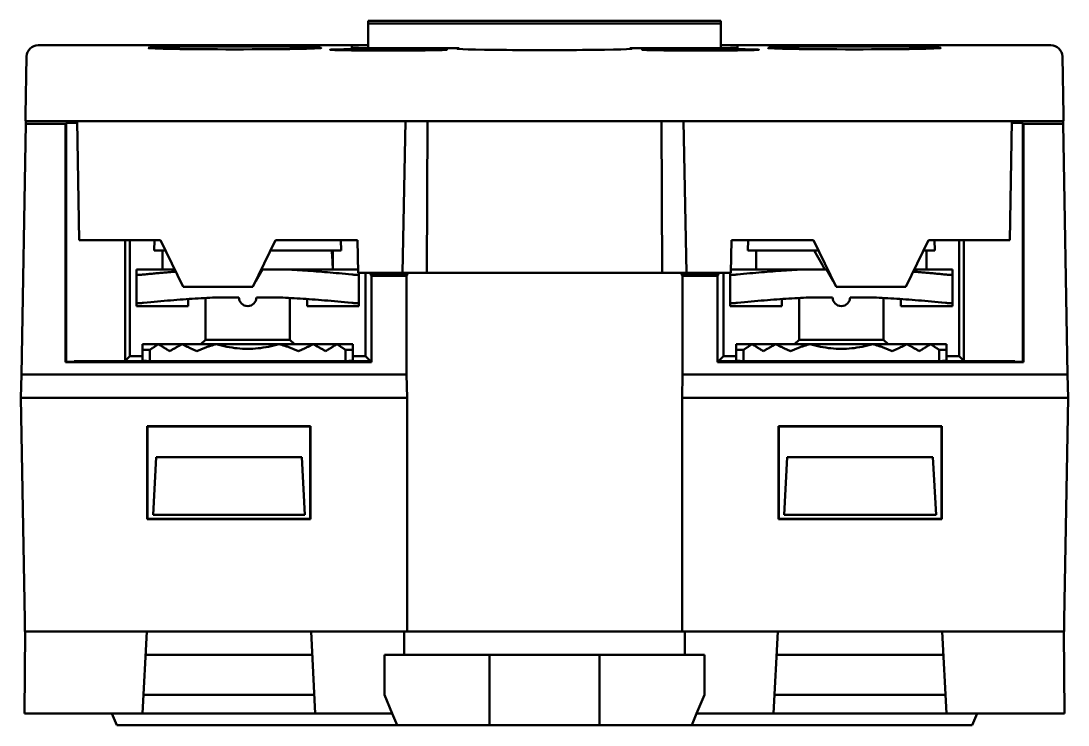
# Model space of a CAD drawing. Header units: millimetres. Extents: x 24 to 118, y 71 to 186.
# Drawn here: x 73.21 to 118.01, y 155.4 to 185.53 of the extents above; entities that cross this region are included whole.
import ezdxf

# ---------------------------------------------------------------- set-up
doc = ezdxf.new("R2010")
doc.units = ezdxf.units.MM
doc.header["$LTSCALE"] = 0.666667
doc.layers.add('Arêtes visibles(ISO)', color=7, linetype='Continuous', lineweight=50)

msp = doc.modelspace()

# ---------------------------------------------------------------- linework, layer by layer
at = {"layer": 'Arêtes visibles(ISO)'}
for p, q in [((90.134, 185.527), (88.064, 185.527)), ((88.064, 185.527), (88.064, 185.526)), ((88.064, 185.526), (90.134, 185.526)), ((88.064, 185.42), (88.064, 185.526)), ((90.134, 185.527), (90.134, 185.527)), ((90.134, 185.527), (93.494, 185.527)), ((90.134, 185.526), (90.134, 185.527)), ((90.134, 185.526), (90.134, 185.527)), ((93.494, 185.526), (90.134, 185.526)), ((90.134, 185.526), (90.134, 185.526)), ((93.494, 185.527), (93.494, 185.527)), ((97.734, 185.527), (93.494, 185.527)), ((93.494, 185.527), (93.494, 185.526)), ((93.494, 185.526), (93.494, 185.527)), ((93.494, 185.526), (97.734, 185.526)), ((93.494, 185.526), (93.494, 185.526)), ((97.734, 185.527), (97.734, 185.527)), ((97.734, 185.527), (101.094, 185.527)), ((97.734, 185.526), (97.734, 185.527)), ((97.734, 185.526), (97.734, 185.527)), ((97.734, 185.526), (97.734, 185.526)), ((101.094, 185.526), (97.734, 185.526)), ((101.094, 185.527), (101.094, 185.527)), ((103.164, 185.527), (101.094, 185.527)), ((101.094, 185.527), (101.094, 185.526)), ((101.094, 185.526), (101.094, 185.527)), ((101.094, 185.526), (103.164, 185.526)), ((101.094, 185.526), (101.094, 185.526)), ((103.164, 185.527), (103.164, 185.526)), ((103.164, 185.526), (103.164, 185.42)), ((88.064, 185.42), (88.064, 184.359)), ((103.164, 185.42), (88.064, 185.42)), ((103.164, 185.42), (103.164, 184.359)), ((88.064, 184.491), (73.957, 184.491)), ((87.364, 184.375), (87.364, 184.471)), ((87.938, 184.319), (89.938, 184.319)), ((89.938, 184.267), (87.938, 184.267)), ((91.967, 184.358), (88.364, 184.358)), ((91.969, 184.327), (91.967, 184.358)), ((99.26, 184.358), (99.258, 184.327)), ((102.864, 184.358), (99.26, 184.358)), ((101.29, 184.319), (103.29, 184.319)), ((103.29, 184.267), (101.29, 184.267)), ((117.27, 184.491), (103.164, 184.491)), ((103.864, 184.471), (103.864, 184.375)), ((73.458, 183.999), (73.414, 181.492)), ((117.814, 181.492), (117.77, 183.999)), ((73.414, 181.492), (73.414, 181.249)), ((117.814, 181.249), (117.814, 181.492)), ((73.231, 170.398), (73.418, 181.127)), ((73.418, 181.127), (73.421, 181.248)), ((73.418, 181.127), (75.126, 181.127)), ((73.914, 181.24), (75.614, 181.24)), ((75.126, 181.127), (75.152, 181.153)), ((75.126, 181.127), (75.126, 170.921)), ((75.615, 181.161), (75.152, 181.153)), ((75.152, 181.153), (75.152, 170.947)), ((75.614, 181.24), (75.703, 176.142)), ((75.614, 181.24), (89.661, 181.24)), ((89.532, 174.742), (89.661, 181.24)), ((89.661, 181.24), (101.566, 181.24)), ((90.614, 181.24), (90.583, 174.753)), ((100.614, 181.24), (100.644, 174.753)), ((101.566, 181.24), (115.614, 181.24)), ((101.566, 181.24), (101.695, 174.742)), ((115.614, 181.24), (115.525, 176.142)), ((116.075, 181.153), (115.612, 181.161)), ((115.614, 181.24), (117.314, 181.24)), ((116.075, 170.947), (116.075, 181.153)), ((116.075, 181.153), (116.101, 181.127)), ((116.101, 170.921), (116.101, 181.127)), ((116.101, 181.127), (117.809, 181.127)), ((117.807, 181.248), (117.809, 181.127)), ((117.809, 181.127), (117.996, 170.398)), ((75.703, 176.142), (79.179, 176.142)), ((77.679, 170.99), (77.679, 176.142)), ((77.878, 176.142), (77.877, 171.188)), ((78.929, 176.142), (78.914, 175.698)), ((79.179, 176.142), (80.154, 174.143)), ((83.133, 174.143), (84.109, 176.142)), ((84.109, 176.142), (87.619, 176.142)), ((86.898, 176.142), (86.914, 175.698)), ((87.619, 176.142), (87.644, 174.742)), ((103.584, 174.742), (103.608, 176.142)), ((103.608, 176.142), (107.119, 176.142)), ((104.329, 176.142), (104.314, 175.698)), ((107.119, 176.142), (108.094, 174.143)), ((111.073, 174.143), (112.049, 176.142)), ((112.049, 176.142), (115.525, 176.142)), ((112.298, 176.142), (112.314, 175.698)), ((113.351, 171.188), (113.349, 176.142)), ((113.549, 176.142), (113.549, 170.99)), ((78.914, 175.698), (79.396, 175.698)), ((79.264, 174.898), (79.264, 175.698)), ((83.892, 175.698), (86.914, 175.698)), ((86.564, 175.244), (86.564, 175.698)), ((104.314, 175.698), (107.336, 175.698)), ((104.664, 174.898), (104.664, 175.698)), ((111.832, 175.698), (112.314, 175.698)), ((111.964, 174.898), (111.964, 175.698)), ((78.164, 174.676), (78.164, 174.898)), ((78.164, 174.898), (79.786, 174.898)), ((83.55, 174.898), (83.257, 174.389)), ((83.502, 174.898), (83.55, 174.898)), ((84.475, 174.898), (83.55, 174.898)), ((84.475, 174.898), (87.641, 174.898)), ((87.644, 174.742), (89.532, 174.742)), ((87.664, 174.742), (87.664, 174.676)), ((87.951, 171.188), (87.95, 174.742)), ((88.175, 174.671), (88.174, 174.742)), ((90.583, 174.753), (89.532, 174.742)), ((89.758, 174.745), (89.757, 174.671)), ((100.644, 174.753), (90.583, 174.753)), ((101.695, 174.742), (100.644, 174.753)), ((101.47, 174.671), (101.47, 174.745)), ((101.695, 174.742), (103.584, 174.742)), ((103.053, 174.742), (103.053, 174.671)), ((103.278, 174.742), (103.277, 171.188)), ((103.564, 174.676), (103.564, 174.742)), ((103.586, 174.898), (106.752, 174.898)), ((107.677, 174.898), (106.752, 174.898)), ((107.971, 174.389), (107.677, 174.898)), ((107.726, 174.898), (107.677, 174.898)), ((111.442, 174.898), (113.064, 174.898)), ((113.064, 174.898), (113.064, 174.676)), ((78.164, 173.463), (78.164, 174.676)), ((83.257, 174.389), (83.254, 174.389)), ((87.664, 173.463), (87.664, 174.676)), ((88.175, 174.671), (89.757, 174.671)), ((88.218, 174.627), (88.175, 174.671)), ((88.218, 170.921), (88.218, 174.627)), ((88.218, 174.627), (89.714, 174.627)), ((89.757, 174.671), (89.714, 174.627)), ((89.714, 174.627), (89.714, 170.398)), ((101.47, 174.671), (103.053, 174.671)), ((101.514, 174.627), (101.47, 174.671)), ((101.514, 174.627), (103.009, 174.627)), ((101.514, 170.398), (101.514, 174.627)), ((103.053, 174.671), (103.009, 174.627)), ((103.009, 174.627), (103.009, 170.921)), ((103.564, 173.463), (103.564, 174.676)), ((107.974, 174.389), (107.971, 174.389)), ((113.064, 173.463), (113.064, 174.676)), ((80.154, 174.143), (83.133, 174.143)), ((108.094, 174.143), (111.073, 174.143)), ((78.164, 173.323), (78.164, 173.463)), ((80.364, 173.627), (80.364, 173.323)), ((81.103, 173.672), (81.103, 171.887)), ((81.661, 173.698), (82.539, 173.698)), ((83.289, 173.698), (84.166, 173.698)), ((84.724, 173.672), (84.724, 171.887)), ((85.464, 173.323), (85.464, 173.627)), ((87.664, 173.463), (87.664, 173.323)), ((103.564, 173.323), (103.564, 173.463)), ((105.764, 173.627), (105.764, 173.323)), ((106.503, 173.672), (106.503, 171.887)), ((107.061, 173.698), (107.939, 173.698)), ((108.689, 173.698), (109.566, 173.698)), ((110.124, 173.672), (110.124, 171.887)), ((110.864, 173.323), (110.864, 173.627)), ((113.064, 173.463), (113.064, 173.323)), ((78.164, 173.323), (80.364, 173.323)), ((87.664, 173.323), (85.464, 173.323)), ((103.564, 173.323), (105.764, 173.323)), ((113.064, 173.323), (110.864, 173.323)), ((78.414, 171.698), (78.414, 171.448)), ((79.098, 171.698), (78.414, 171.698)), ((80.114, 171.698), (79.098, 171.698)), ((81.557, 171.698), (80.114, 171.698)), ((81.103, 171.887), (80.914, 171.698)), ((81.103, 171.887), (84.724, 171.887)), ((84.27, 171.698), (81.557, 171.698)), ((85.714, 171.698), (84.27, 171.698)), ((84.724, 171.887), (84.914, 171.698)), ((86.73, 171.698), (85.714, 171.698)), ((87.414, 171.698), (86.73, 171.698)), ((87.414, 171.448), (87.414, 171.698)), ((103.814, 171.698), (103.814, 171.448)), ((104.498, 171.698), (103.814, 171.698)), ((105.514, 171.698), (104.498, 171.698)), ((106.957, 171.698), (105.514, 171.698)), ((106.503, 171.887), (106.314, 171.698)), ((106.503, 171.887), (110.124, 171.887)), ((109.67, 171.698), (106.957, 171.698)), ((111.114, 171.698), (109.67, 171.698)), ((110.124, 171.887), (110.314, 171.698)), ((112.13, 171.698), (111.114, 171.698)), ((112.814, 171.698), (112.13, 171.698)), ((112.814, 171.448), (112.814, 171.698)), ((77.679, 170.99), (77.877, 171.188)), ((77.877, 171.188), (78.414, 171.188)), ((78.414, 171.448), (78.414, 170.978)), ((78.722, 171.448), (78.414, 171.448)), ((78.722, 170.973), (78.722, 171.448)), ((87.106, 171.448), (87.106, 170.973)), ((87.414, 171.448), (87.106, 171.448)), ((87.414, 170.978), (87.414, 171.448)), ((87.414, 171.188), (87.951, 171.188)), ((88.173, 170.966), (87.951, 171.188)), ((103.054, 170.966), (103.277, 171.188)), ((103.277, 171.188), (103.814, 171.188)), ((103.814, 171.448), (103.814, 170.978)), ((104.122, 171.448), (103.814, 171.448)), ((104.122, 170.973), (104.122, 171.448)), ((112.506, 171.448), (112.506, 170.973)), ((112.814, 171.448), (112.506, 171.448)), ((112.814, 170.978), (112.814, 171.448)), ((112.814, 171.188), (113.351, 171.188)), ((113.549, 170.99), (113.351, 171.188)), ((75.126, 170.921), (75.152, 170.947)), ((75.126, 170.921), (88.218, 170.921)), ((75.152, 170.947), (75.493, 170.953)), ((75.493, 170.962), (76.261, 170.966)), ((75.493, 170.953), (75.493, 170.962)), ((75.493, 170.962), (88.186, 170.962)), ((88.186, 170.953), (75.493, 170.953)), ((76.261, 170.966), (77.679, 170.99)), ((87.106, 170.973), (78.722, 170.973)), ((88.173, 170.966), (88.186, 170.962)), ((88.186, 170.962), (88.186, 170.953)), ((88.218, 170.921), (88.186, 170.953)), ((103.009, 170.921), (103.041, 170.953)), ((103.009, 170.921), (116.101, 170.921)), ((103.041, 170.962), (103.054, 170.966)), ((103.041, 170.953), (103.041, 170.962)), ((103.041, 170.962), (115.735, 170.962)), ((115.735, 170.953), (103.041, 170.953)), ((112.506, 170.973), (104.122, 170.973)), ((113.549, 170.99), (114.966, 170.966)), ((114.966, 170.966), (115.735, 170.962)), ((115.735, 170.962), (115.735, 170.953)), ((115.735, 170.953), (116.075, 170.947)), ((116.101, 170.921), (116.075, 170.947)), ((73.231, 170.398), (73.214, 169.398)), ((89.714, 170.398), (73.231, 170.398)), ((89.731, 169.398), (89.714, 170.398)), ((101.514, 170.398), (101.497, 169.398)), ((117.996, 170.398), (101.514, 170.398)), ((118.014, 169.398), (117.996, 170.398)), ((89.731, 169.398), (73.214, 169.398)), ((73.214, 169.398), (73.38, 159.898)), ((89.731, 169.398), (89.731, 159.398)), ((118.014, 169.398), (101.497, 169.398)), ((101.497, 169.398), (101.497, 159.398)), ((118.014, 169.398), (117.848, 159.898)), ((78.619, 168.192), (85.608, 168.192)), ((78.619, 168.192), (78.634, 168.177)), ((78.619, 164.203), (78.619, 168.192)), ((78.634, 168.177), (85.594, 168.177)), ((78.634, 164.218), (78.634, 168.177)), ((85.608, 168.192), (85.594, 168.177)), ((85.594, 168.177), (85.594, 164.218)), ((85.608, 168.192), (85.608, 164.203)), ((105.619, 168.192), (112.608, 168.192)), ((105.619, 168.192), (105.634, 168.177)), ((105.619, 164.203), (105.619, 168.192)), ((105.634, 164.218), (105.634, 168.177)), ((105.634, 168.177), (112.594, 168.177)), ((112.608, 168.192), (112.594, 168.177)), ((112.594, 168.177), (112.594, 164.218)), ((112.608, 168.192), (112.608, 164.203)), ((78.864, 164.398), (78.993, 166.856)), ((85.235, 166.856), (78.993, 166.856)), ((85.364, 164.398), (85.235, 166.856)), ((105.864, 164.398), (105.993, 166.856)), ((112.235, 166.856), (105.993, 166.856)), ((112.364, 164.398), (112.235, 166.856)), ((78.619, 164.203), (78.634, 164.218)), ((85.608, 164.203), (78.619, 164.203)), ((85.594, 164.218), (78.634, 164.218)), ((78.864, 164.398), (85.364, 164.398)), ((85.608, 164.203), (85.594, 164.218)), ((105.619, 164.203), (105.634, 164.218)), ((112.608, 164.203), (105.619, 164.203)), ((112.594, 164.218), (105.634, 164.218)), ((112.364, 164.398), (105.864, 164.398)), ((112.608, 164.203), (112.594, 164.218)), ((73.38, 159.898), (73.38, 159.398)), ((117.848, 159.898), (117.848, 159.398)), ((73.364, 155.898), (73.394, 159.398)), ((73.394, 159.398), (73.38, 159.398)), ((78.602, 159.398), (73.394, 159.398)), ((78.418, 155.898), (78.602, 159.398)), ((85.626, 159.398), (78.602, 159.398)), ((89.605, 159.398), (85.626, 159.398)), ((85.626, 159.398), (85.809, 155.898)), ((89.731, 159.398), (89.605, 159.398)), ((89.614, 158.398), (89.605, 159.398)), ((89.815, 159.398), (89.731, 159.398)), ((101.413, 159.398), (89.815, 159.398)), ((101.497, 159.398), (101.413, 159.398)), ((101.622, 159.398), (101.497, 159.398)), ((101.622, 159.398), (101.614, 158.398)), ((105.602, 159.398), (101.622, 159.398)), ((105.418, 155.898), (105.602, 159.398)), ((112.626, 159.398), (105.602, 159.398)), ((117.833, 159.398), (112.626, 159.398)), ((112.626, 159.398), (112.809, 155.898)), ((117.848, 159.398), (117.833, 159.398)), ((117.864, 155.898), (117.833, 159.398)), ((78.549, 158.398), (85.678, 158.398)), ((88.764, 158.398), (88.764, 156.698)), ((88.764, 158.398), (93.264, 158.398)), ((93.264, 158.398), (97.964, 158.398)), ((93.264, 155.398), (93.264, 158.398)), ((97.964, 155.398), (97.964, 158.398)), ((97.964, 158.398), (102.464, 158.398)), ((102.464, 158.398), (102.464, 156.698)), ((105.549, 158.398), (112.678, 158.398)), ((85.767, 156.698), (78.46, 156.698)), ((89.103, 155.898), (88.764, 156.698)), ((102.464, 156.698), (102.124, 155.898)), ((112.767, 156.698), (105.46, 156.698)), ((78.418, 155.898), (73.364, 155.898)), ((77.103, 155.898), (77.316, 155.398)), ((85.809, 155.898), (78.418, 155.898)), ((89.103, 155.898), (85.809, 155.898)), ((89.316, 155.398), (89.103, 155.898)), ((102.124, 155.898), (101.912, 155.398)), ((105.418, 155.898), (102.124, 155.898)), ((112.809, 155.898), (105.418, 155.898)), ((117.864, 155.898), (112.809, 155.898)), ((114.124, 155.898), (113.912, 155.398)), ((78.264, 155.398), (77.316, 155.398)), ((78.264, 155.398), (87.316, 155.398)), ((87.316, 155.398), (89.316, 155.398)), ((93.264, 155.398), (89.316, 155.398)), ((97.964, 155.398), (93.264, 155.398)), ((101.912, 155.398), (97.964, 155.398)), ((101.912, 155.398), (103.912, 155.398)), ((103.912, 155.398), (112.964, 155.398)), ((113.912, 155.398), (112.964, 155.398))]:
    msp.add_line(p, q, dxfattribs=at)
at = {"layer": 'Arêtes visibles(ISO)', "flags": 128}
for points in [[(79.833, 174.8), (79.779, 174.796), (79.726, 174.792), (79.671, 174.787), (79.617, 174.783), (79.562, 174.778), (79.507, 174.773), (79.452, 174.769), (79.396, 174.764), (79.34, 174.759), (79.284, 174.754), (79.228, 174.749), (79.171, 174.744), (79.114, 174.739), (79.057, 174.733), (78.999, 174.728), (78.941, 174.723), (78.883, 174.717), (78.824, 174.711), (78.765, 174.706), (78.705, 174.7), (78.646, 174.694), (78.585, 174.688), (78.525, 174.682), (78.464, 174.676)], [(87.364, 174.676), (87.228, 174.69), (87.094, 174.703), (86.962, 174.715), (86.831, 174.728), (86.703, 174.74), (86.575, 174.751), (86.45, 174.762), (86.326, 174.773), (86.203, 174.783), (86.081, 174.793), (85.961, 174.803), (85.842, 174.812), (85.724, 174.821), (85.607, 174.83), (85.491, 174.838), (85.375, 174.846), (85.261, 174.854), (85.147, 174.861), (85.034, 174.868), (84.921, 174.875), (84.809, 174.881), (84.697, 174.887), (84.586, 174.892), (84.475, 174.898)], [(106.752, 174.898), (106.641, 174.892), (106.53, 174.887), (106.418, 174.881), (106.306, 174.875), (106.194, 174.868), (106.08, 174.861), (105.967, 174.854), (105.852, 174.846), (105.737, 174.838), (105.621, 174.83), (105.504, 174.821), (105.385, 174.812), (105.266, 174.803), (105.146, 174.793), (105.025, 174.783), (104.902, 174.773), (104.778, 174.762), (104.652, 174.751), (104.525, 174.74), (104.396, 174.728), (104.266, 174.715), (104.134, 174.703), (104, 174.69), (103.864, 174.676)], [(112.764, 174.676), (112.703, 174.682), (112.642, 174.688), (112.582, 174.694), (112.522, 174.7), (112.463, 174.706), (112.404, 174.711), (112.345, 174.717), (112.286, 174.723), (112.228, 174.728), (112.171, 174.733), (112.113, 174.739), (112.056, 174.744), (112, 174.749), (111.943, 174.754), (111.887, 174.759), (111.831, 174.764), (111.776, 174.769), (111.72, 174.773), (111.665, 174.778), (111.611, 174.783), (111.556, 174.787), (111.502, 174.792), (111.448, 174.796), (111.394, 174.8)], [(78.464, 174.676), (78.445, 174.674), (78.425, 174.672), (78.406, 174.671), (78.387, 174.669), (78.368, 174.668), (78.349, 174.667), (78.331, 174.666), (78.313, 174.665), (78.296, 174.664), (78.281, 174.664), (78.266, 174.664), (78.252, 174.664), (78.239, 174.664), (78.226, 174.664), (78.215, 174.664), (78.204, 174.665), (78.195, 174.666), (78.187, 174.667), (78.18, 174.668), (78.174, 174.669), (78.169, 174.671), (78.166, 174.672), (78.164, 174.674), (78.164, 174.676)], [(87.664, 174.676), (87.663, 174.674), (87.661, 174.672), (87.658, 174.671), (87.654, 174.669), (87.648, 174.668), (87.641, 174.667), (87.633, 174.666), (87.623, 174.665), (87.613, 174.664), (87.601, 174.664), (87.589, 174.664), (87.576, 174.664), (87.562, 174.664), (87.547, 174.664), (87.531, 174.664), (87.514, 174.665), (87.497, 174.666), (87.479, 174.667), (87.46, 174.668), (87.441, 174.669), (87.422, 174.671), (87.402, 174.672), (87.383, 174.674), (87.364, 174.676)], [(103.864, 174.676), (103.845, 174.674), (103.825, 174.672), (103.806, 174.671), (103.787, 174.669), (103.768, 174.668), (103.749, 174.667), (103.731, 174.666), (103.713, 174.665), (103.696, 174.664), (103.681, 174.664), (103.666, 174.664), (103.652, 174.664), (103.639, 174.664), (103.626, 174.664), (103.615, 174.664), (103.604, 174.665), (103.595, 174.666), (103.587, 174.667), (103.58, 174.668), (103.574, 174.669), (103.569, 174.671), (103.566, 174.672), (103.564, 174.674), (103.564, 174.676)], [(113.064, 174.676), (113.063, 174.674), (113.061, 174.672), (113.058, 174.671), (113.054, 174.669), (113.048, 174.668), (113.041, 174.667), (113.033, 174.666), (113.023, 174.665), (113.013, 174.664), (113.001, 174.664), (112.989, 174.664), (112.976, 174.664), (112.962, 174.664), (112.947, 174.664), (112.931, 174.664), (112.914, 174.665), (112.897, 174.666), (112.879, 174.667), (112.86, 174.668), (112.841, 174.669), (112.822, 174.671), (112.802, 174.672), (112.783, 174.674), (112.764, 174.676)], [(78.164, 173.463), (78.164, 173.461), (78.166, 173.46), (78.169, 173.458), (78.174, 173.457), (78.18, 173.455), (78.187, 173.454), (78.195, 173.453), (78.204, 173.452), (78.215, 173.452), (78.226, 173.451), (78.239, 173.451), (78.252, 173.451), (78.266, 173.451), (78.281, 173.451), (78.296, 173.452), (78.313, 173.452), (78.331, 173.453), (78.349, 173.454), (78.368, 173.455), (78.387, 173.457), (78.406, 173.458), (78.425, 173.46), (78.445, 173.461), (78.464, 173.463)], [(78.464, 173.463), (78.616, 173.478), (78.766, 173.493), (78.913, 173.507), (79.058, 173.521), (79.201, 173.534), (79.342, 173.546), (79.482, 173.558), (79.619, 173.57), (79.755, 173.581), (79.889, 173.592), (80.022, 173.602), (80.153, 173.612), (80.283, 173.622), (80.412, 173.631), (80.54, 173.639), (80.667, 173.647), (80.793, 173.655), (80.919, 173.662), (81.044, 173.669), (81.168, 173.676), (81.292, 173.682), (81.415, 173.687), (81.538, 173.693), (81.661, 173.698)], [(84.166, 173.698), (84.289, 173.693), (84.413, 173.687), (84.536, 173.682), (84.66, 173.676), (84.784, 173.669), (84.909, 173.662), (85.034, 173.655), (85.16, 173.647), (85.287, 173.639), (85.415, 173.631), (85.544, 173.622), (85.674, 173.612), (85.806, 173.602), (85.939, 173.592), (86.073, 173.581), (86.208, 173.57), (86.346, 173.558), (86.485, 173.546), (86.626, 173.534), (86.769, 173.521), (86.914, 173.507), (87.062, 173.493), (87.211, 173.478), (87.364, 173.463)], [(87.364, 173.463), (87.383, 173.461), (87.402, 173.46), (87.422, 173.458), (87.441, 173.457), (87.46, 173.455), (87.479, 173.454), (87.497, 173.453), (87.514, 173.452), (87.531, 173.452), (87.547, 173.451), (87.562, 173.451), (87.576, 173.451), (87.589, 173.451), (87.601, 173.451), (87.613, 173.452), (87.623, 173.452), (87.633, 173.453), (87.641, 173.454), (87.648, 173.455), (87.654, 173.457), (87.658, 173.458), (87.661, 173.46), (87.663, 173.461), (87.664, 173.463)], [(103.564, 173.463), (103.564, 173.461), (103.566, 173.46), (103.569, 173.458), (103.574, 173.457), (103.58, 173.455), (103.587, 173.454), (103.595, 173.453), (103.604, 173.452), (103.615, 173.452), (103.626, 173.451), (103.639, 173.451), (103.652, 173.451), (103.666, 173.451), (103.681, 173.451), (103.696, 173.452), (103.713, 173.452), (103.731, 173.453), (103.749, 173.454), (103.768, 173.455), (103.787, 173.457), (103.806, 173.458), (103.825, 173.46), (103.845, 173.461), (103.864, 173.463)], [(103.864, 173.463), (104.016, 173.478), (104.166, 173.493), (104.313, 173.507), (104.458, 173.521), (104.601, 173.534), (104.742, 173.546), (104.882, 173.558), (105.019, 173.57), (105.155, 173.581), (105.289, 173.592), (105.422, 173.602), (105.553, 173.612), (105.683, 173.622), (105.812, 173.631), (105.94, 173.639), (106.067, 173.647), (106.193, 173.655), (106.319, 173.662), (106.444, 173.669), (106.568, 173.676), (106.692, 173.682), (106.815, 173.687), (106.938, 173.693), (107.061, 173.698)], [(109.566, 173.698), (109.689, 173.693), (109.813, 173.687), (109.936, 173.682), (110.06, 173.676), (110.184, 173.669), (110.309, 173.662), (110.434, 173.655), (110.56, 173.647), (110.687, 173.639), (110.815, 173.631), (110.944, 173.622), (111.074, 173.612), (111.206, 173.602), (111.339, 173.592), (111.473, 173.581), (111.608, 173.57), (111.746, 173.558), (111.885, 173.546), (112.026, 173.534), (112.169, 173.521), (112.314, 173.507), (112.462, 173.493), (112.611, 173.478), (112.764, 173.463)], [(112.764, 173.463), (112.783, 173.461), (112.802, 173.46), (112.822, 173.458), (112.841, 173.457), (112.86, 173.455), (112.879, 173.454), (112.897, 173.453), (112.914, 173.452), (112.931, 173.452), (112.947, 173.451), (112.962, 173.451), (112.976, 173.451), (112.989, 173.451), (113.001, 173.451), (113.013, 173.452), (113.023, 173.452), (113.033, 173.453), (113.041, 173.454), (113.048, 173.455), (113.054, 173.457), (113.058, 173.458), (113.061, 173.46), (113.063, 173.461), (113.064, 173.463)], [(78.722, 171.448), (78.738, 171.458), (78.754, 171.469), (78.77, 171.48), (78.786, 171.491), (78.801, 171.502), (78.817, 171.512), (78.833, 171.523), (78.849, 171.533), (78.865, 171.544), (78.88, 171.555), (78.896, 171.565), (78.912, 171.575), (78.927, 171.586), (78.943, 171.596), (78.959, 171.607), (78.974, 171.617), (78.99, 171.627), (79.005, 171.637), (79.021, 171.647), (79.036, 171.658), (79.052, 171.668), (79.067, 171.678), (79.083, 171.688), (79.098, 171.698)], [(79.098, 171.698), (79.119, 171.684), (79.139, 171.671), (79.16, 171.658), (79.18, 171.645), (79.201, 171.632), (79.221, 171.619), (79.241, 171.606), (79.262, 171.593), (79.282, 171.58), (79.302, 171.568), (79.322, 171.555), (79.342, 171.542), (79.363, 171.53), (79.383, 171.518), (79.403, 171.505), (79.422, 171.493), (79.442, 171.481), (79.462, 171.469), (79.482, 171.457), (79.502, 171.445), (79.522, 171.433), (79.541, 171.421), (79.561, 171.409), (79.581, 171.398)], [(79.581, 171.398), (79.603, 171.411), (79.626, 171.425), (79.649, 171.438), (79.672, 171.451), (79.694, 171.464), (79.717, 171.477), (79.739, 171.49), (79.762, 171.503), (79.784, 171.516), (79.806, 171.529), (79.829, 171.542), (79.851, 171.554), (79.873, 171.567), (79.895, 171.579), (79.917, 171.591), (79.939, 171.603), (79.961, 171.615), (79.983, 171.627), (80.005, 171.639), (80.027, 171.651), (80.049, 171.663), (80.07, 171.675), (80.092, 171.686), (80.114, 171.698)], [(80.114, 171.698), (80.14, 171.684), (80.167, 171.67), (80.193, 171.656), (80.22, 171.642), (80.246, 171.629), (80.272, 171.615), (80.299, 171.602), (80.325, 171.589), (80.351, 171.576), (80.377, 171.563), (80.403, 171.551), (80.429, 171.538), (80.454, 171.526), (80.48, 171.513), (80.506, 171.501), (80.531, 171.489), (80.557, 171.477), (80.582, 171.466), (80.608, 171.454), (80.633, 171.442), (80.659, 171.431), (80.684, 171.42), (80.709, 171.409), (80.734, 171.398)], [(80.734, 171.398), (80.77, 171.413), (80.805, 171.428), (80.84, 171.443), (80.875, 171.457), (80.91, 171.472), (80.945, 171.486), (80.98, 171.5), (81.015, 171.513), (81.049, 171.527), (81.084, 171.54), (81.118, 171.552), (81.152, 171.565), (81.186, 171.577), (81.22, 171.59), (81.254, 171.601), (81.288, 171.613), (81.322, 171.624), (81.356, 171.636), (81.39, 171.646), (81.423, 171.657), (81.457, 171.668), (81.49, 171.678), (81.524, 171.688), (81.557, 171.698)], [(81.557, 171.698), (81.675, 171.665), (81.791, 171.635), (81.906, 171.609), (82.02, 171.585), (82.134, 171.565), (82.247, 171.547), (82.359, 171.532), (82.47, 171.519), (82.582, 171.51), (82.692, 171.503), (82.803, 171.499), (82.914, 171.498), (83.024, 171.499), (83.135, 171.503), (83.246, 171.51), (83.357, 171.519), (83.469, 171.532), (83.581, 171.547), (83.694, 171.565), (83.807, 171.585), (83.921, 171.609), (84.037, 171.635), (84.153, 171.665), (84.27, 171.698)], [(84.27, 171.698), (84.304, 171.688), (84.337, 171.678), (84.371, 171.668), (84.404, 171.657), (84.438, 171.646), (84.471, 171.636), (84.505, 171.624), (84.539, 171.613), (84.573, 171.601), (84.607, 171.59), (84.641, 171.577), (84.675, 171.565), (84.71, 171.552), (84.744, 171.54), (84.778, 171.527), (84.813, 171.513), (84.848, 171.5), (84.882, 171.486), (84.917, 171.472), (84.952, 171.457), (84.987, 171.443), (85.022, 171.428), (85.058, 171.413), (85.093, 171.398)], [(85.093, 171.398), (85.118, 171.409), (85.144, 171.42), (85.169, 171.431), (85.194, 171.442), (85.22, 171.454), (85.245, 171.466), (85.271, 171.477), (85.296, 171.489), (85.322, 171.501), (85.347, 171.513), (85.373, 171.526), (85.399, 171.538), (85.425, 171.551), (85.451, 171.563), (85.477, 171.576), (85.503, 171.589), (85.529, 171.602), (85.555, 171.615), (85.581, 171.629), (85.608, 171.642), (85.634, 171.656), (85.661, 171.67), (85.687, 171.684), (85.714, 171.698)], [(85.714, 171.698), (85.735, 171.686), (85.757, 171.675), (85.779, 171.663), (85.801, 171.651), (85.822, 171.639), (85.844, 171.627), (85.866, 171.615), (85.888, 171.603), (85.91, 171.591), (85.932, 171.579), (85.954, 171.567), (85.977, 171.554), (85.999, 171.542), (86.021, 171.529), (86.043, 171.516), (86.066, 171.503), (86.088, 171.49), (86.111, 171.477), (86.133, 171.464), (86.156, 171.451), (86.179, 171.438), (86.201, 171.425), (86.224, 171.411), (86.247, 171.398)], [(86.247, 171.398), (86.267, 171.409), (86.286, 171.421), (86.306, 171.433), (86.326, 171.445), (86.345, 171.457), (86.365, 171.469), (86.385, 171.481), (86.405, 171.493), (86.425, 171.505), (86.445, 171.518), (86.465, 171.53), (86.485, 171.542), (86.505, 171.555), (86.525, 171.568), (86.546, 171.58), (86.566, 171.593), (86.586, 171.606), (86.606, 171.619), (86.627, 171.632), (86.647, 171.645), (86.668, 171.658), (86.688, 171.671), (86.709, 171.684), (86.73, 171.698)], [(86.73, 171.698), (86.745, 171.688), (86.76, 171.678), (86.776, 171.668), (86.791, 171.658), (86.807, 171.647), (86.822, 171.637), (86.838, 171.627), (86.853, 171.617), (86.869, 171.607), (86.884, 171.596), (86.9, 171.586), (86.916, 171.575), (86.931, 171.565), (86.947, 171.555), (86.963, 171.544), (86.979, 171.533), (86.994, 171.523), (87.01, 171.512), (87.026, 171.502), (87.042, 171.491), (87.058, 171.48), (87.074, 171.469), (87.09, 171.458), (87.106, 171.448)], [(104.122, 171.448), (104.138, 171.458), (104.154, 171.469), (104.17, 171.48), (104.186, 171.491), (104.201, 171.502), (104.217, 171.512), (104.233, 171.523), (104.249, 171.533), (104.265, 171.544), (104.28, 171.555), (104.296, 171.565), (104.312, 171.575), (104.327, 171.586), (104.343, 171.596), (104.359, 171.607), (104.374, 171.617), (104.39, 171.627), (104.405, 171.637), (104.421, 171.647), (104.436, 171.658), (104.452, 171.668), (104.467, 171.678), (104.483, 171.688), (104.498, 171.698)], [(104.498, 171.698), (104.519, 171.684), (104.539, 171.671), (104.56, 171.658), (104.58, 171.645), (104.601, 171.632), (104.621, 171.619), (104.641, 171.606), (104.662, 171.593), (104.682, 171.58), (104.702, 171.568), (104.722, 171.555), (104.742, 171.542), (104.763, 171.53), (104.783, 171.518), (104.803, 171.505), (104.822, 171.493), (104.842, 171.481), (104.862, 171.469), (104.882, 171.457), (104.902, 171.445), (104.922, 171.433), (104.941, 171.421), (104.961, 171.409), (104.981, 171.398)], [(104.981, 171.398), (105.003, 171.411), (105.026, 171.425), (105.049, 171.438), (105.072, 171.451), (105.094, 171.464), (105.117, 171.477), (105.139, 171.49), (105.162, 171.503), (105.184, 171.516), (105.206, 171.529), (105.229, 171.542), (105.251, 171.554), (105.273, 171.567), (105.295, 171.579), (105.317, 171.591), (105.339, 171.603), (105.361, 171.615), (105.383, 171.627), (105.405, 171.639), (105.427, 171.651), (105.449, 171.663), (105.47, 171.675), (105.492, 171.686), (105.514, 171.698)], [(105.514, 171.698), (105.54, 171.684), (105.567, 171.67), (105.593, 171.656), (105.62, 171.642), (105.646, 171.629), (105.672, 171.615), (105.699, 171.602), (105.725, 171.589), (105.751, 171.576), (105.777, 171.563), (105.803, 171.551), (105.829, 171.538), (105.854, 171.526), (105.88, 171.513), (105.906, 171.501), (105.931, 171.489), (105.957, 171.477), (105.982, 171.466), (106.008, 171.454), (106.033, 171.442), (106.059, 171.431), (106.084, 171.42), (106.109, 171.409), (106.134, 171.398)], [(106.134, 171.398), (106.17, 171.413), (106.205, 171.428), (106.24, 171.443), (106.275, 171.457), (106.31, 171.472), (106.345, 171.486), (106.38, 171.5), (106.415, 171.513), (106.449, 171.527), (106.484, 171.54), (106.518, 171.552), (106.552, 171.565), (106.586, 171.577), (106.62, 171.59), (106.654, 171.601), (106.688, 171.613), (106.722, 171.624), (106.756, 171.636), (106.79, 171.646), (106.823, 171.657), (106.857, 171.668), (106.89, 171.678), (106.924, 171.688), (106.957, 171.698)], [(106.957, 171.698), (107.075, 171.665), (107.191, 171.635), (107.306, 171.609), (107.42, 171.585), (107.534, 171.565), (107.647, 171.547), (107.759, 171.532), (107.87, 171.519), (107.982, 171.51), (108.092, 171.503), (108.203, 171.499), (108.314, 171.498), (108.424, 171.499), (108.535, 171.503), (108.646, 171.51), (108.757, 171.519), (108.869, 171.532), (108.981, 171.547), (109.094, 171.565), (109.207, 171.585), (109.321, 171.609), (109.437, 171.635), (109.553, 171.665), (109.67, 171.698)], [(109.67, 171.698), (109.704, 171.688), (109.737, 171.678), (109.771, 171.668), (109.804, 171.657), (109.838, 171.646), (109.871, 171.636), (109.905, 171.624), (109.939, 171.613), (109.973, 171.601), (110.007, 171.59), (110.041, 171.577), (110.075, 171.565), (110.11, 171.552), (110.144, 171.54), (110.178, 171.527), (110.213, 171.513), (110.248, 171.5), (110.282, 171.486), (110.317, 171.472), (110.352, 171.457), (110.387, 171.443), (110.422, 171.428), (110.458, 171.413), (110.493, 171.398)], [(110.493, 171.398), (110.518, 171.409), (110.544, 171.42), (110.569, 171.431), (110.594, 171.442), (110.62, 171.454), (110.645, 171.466), (110.671, 171.477), (110.696, 171.489), (110.722, 171.501), (110.747, 171.513), (110.773, 171.526), (110.799, 171.538), (110.825, 171.551), (110.851, 171.563), (110.877, 171.576), (110.903, 171.589), (110.929, 171.602), (110.955, 171.615), (110.981, 171.629), (111.008, 171.642), (111.034, 171.656), (111.061, 171.67), (111.087, 171.684), (111.114, 171.698)], [(111.114, 171.698), (111.135, 171.686), (111.157, 171.675), (111.179, 171.663), (111.201, 171.651), (111.222, 171.639), (111.244, 171.627), (111.266, 171.615), (111.288, 171.603), (111.31, 171.591), (111.332, 171.579), (111.354, 171.567), (111.377, 171.554), (111.399, 171.542), (111.421, 171.529), (111.443, 171.516), (111.466, 171.503), (111.488, 171.49), (111.511, 171.477), (111.533, 171.464), (111.556, 171.451), (111.579, 171.438), (111.601, 171.425), (111.624, 171.411), (111.647, 171.398)], [(111.647, 171.398), (111.667, 171.409), (111.686, 171.421), (111.706, 171.433), (111.726, 171.445), (111.745, 171.457), (111.765, 171.469), (111.785, 171.481), (111.805, 171.493), (111.825, 171.505), (111.845, 171.518), (111.865, 171.53), (111.885, 171.542), (111.905, 171.555), (111.925, 171.568), (111.946, 171.58), (111.966, 171.593), (111.986, 171.606), (112.006, 171.619), (112.027, 171.632), (112.047, 171.645), (112.068, 171.658), (112.088, 171.671), (112.109, 171.684), (112.13, 171.698)], [(112.13, 171.698), (112.145, 171.688), (112.16, 171.678), (112.176, 171.668), (112.191, 171.658), (112.207, 171.647), (112.222, 171.637), (112.238, 171.627), (112.253, 171.617), (112.269, 171.607), (112.284, 171.596), (112.3, 171.586), (112.316, 171.575), (112.331, 171.565), (112.347, 171.555), (112.363, 171.544), (112.379, 171.533), (112.394, 171.523), (112.41, 171.512), (112.426, 171.502), (112.442, 171.491), (112.458, 171.48), (112.474, 171.469), (112.49, 171.458), (112.506, 171.448)]]:
    msp.add_lwpolyline(points, dxfattribs=at)
at = {"layer": 'Arêtes visibles(ISO)'}
for centre, radius, start, end in [((73.957, 183.991), 0.5, 90, 178.9995), ((117.27, 183.991), 0.5, 1.0005, 90), ((82.914, 173.698), 0.375, 180, 0), ((108.314, 173.698), 0.375, 180, 0)]:
    msp.add_arc(centre, radius, start, end, dxfattribs=at)
for centre in [(82.364, 184.376), (108.864, 184.376)]:
    msp.add_ellipse(centre, major_axis=(-3.7, 0), ratio=0.017452, dxfattribs=at)
for centre, major_axis, ratio, start_param, end_param in [((87.938, 184.293), (-1.5, 0), 0.017452, 4.712389, 7.853982), ((88.364, 184.471), (-1, 0), 0.017452, 5.017082, 6.283185), ((88.364, 184.375), (-1, 0), 0.017452, 0, 1.570796), ((89.938, 184.293), (1.5, 0), 0.017452, 4.712389, 7.853982), ((95.614, 184.343), (3.75, 0), 0.017452, 2.905968, 6.51881), ((101.29, 184.293), (-1.5, 0), 0.017452, 4.712389, 7.853982), ((102.864, 184.375), (1, 0), 0.017452, 4.712389, 6.283185), ((102.864, 184.471), (1, 0), 0.017452, 0, 1.266104), ((103.29, 184.293), (1.5, 0), 0.017452, 4.712389, 7.853982), ((73.914, 181.249), (0.5, 0), 0.017452, 3.141593, 4.712084), ((117.314, 181.249), (0.5, 0), 0.017452, 4.712694, 6.283185), ((82.914, 174.551), (0, -6.322), 0.57735, 1.625618, 1.753142), ((82.914, 175.244), (0, -6.322), 0.57735, 1.515974, 1.642606), ((108.314, 174.551), (3.629, -6.318), 0.061144, 4.494933, 4.622456), ((82.914, 171.052), (6.15, 0), 0.017454, 3.891566, 3.962416), ((82.914, 171.052), (6.15, 0), 0.017454, 5.462362, 5.533212), ((108.314, 171.052), (-6.15, 0), 0.017454, 0.749973, 0.820823), ((108.314, 171.052), (-6.15, 0), 0.017454, 2.320769, 2.39162)]:
    msp.add_ellipse(centre, major_axis=major_axis, ratio=ratio, start_param=start_param, end_param=end_param, dxfattribs=at)

doc.saveas('drawing.dxf')
